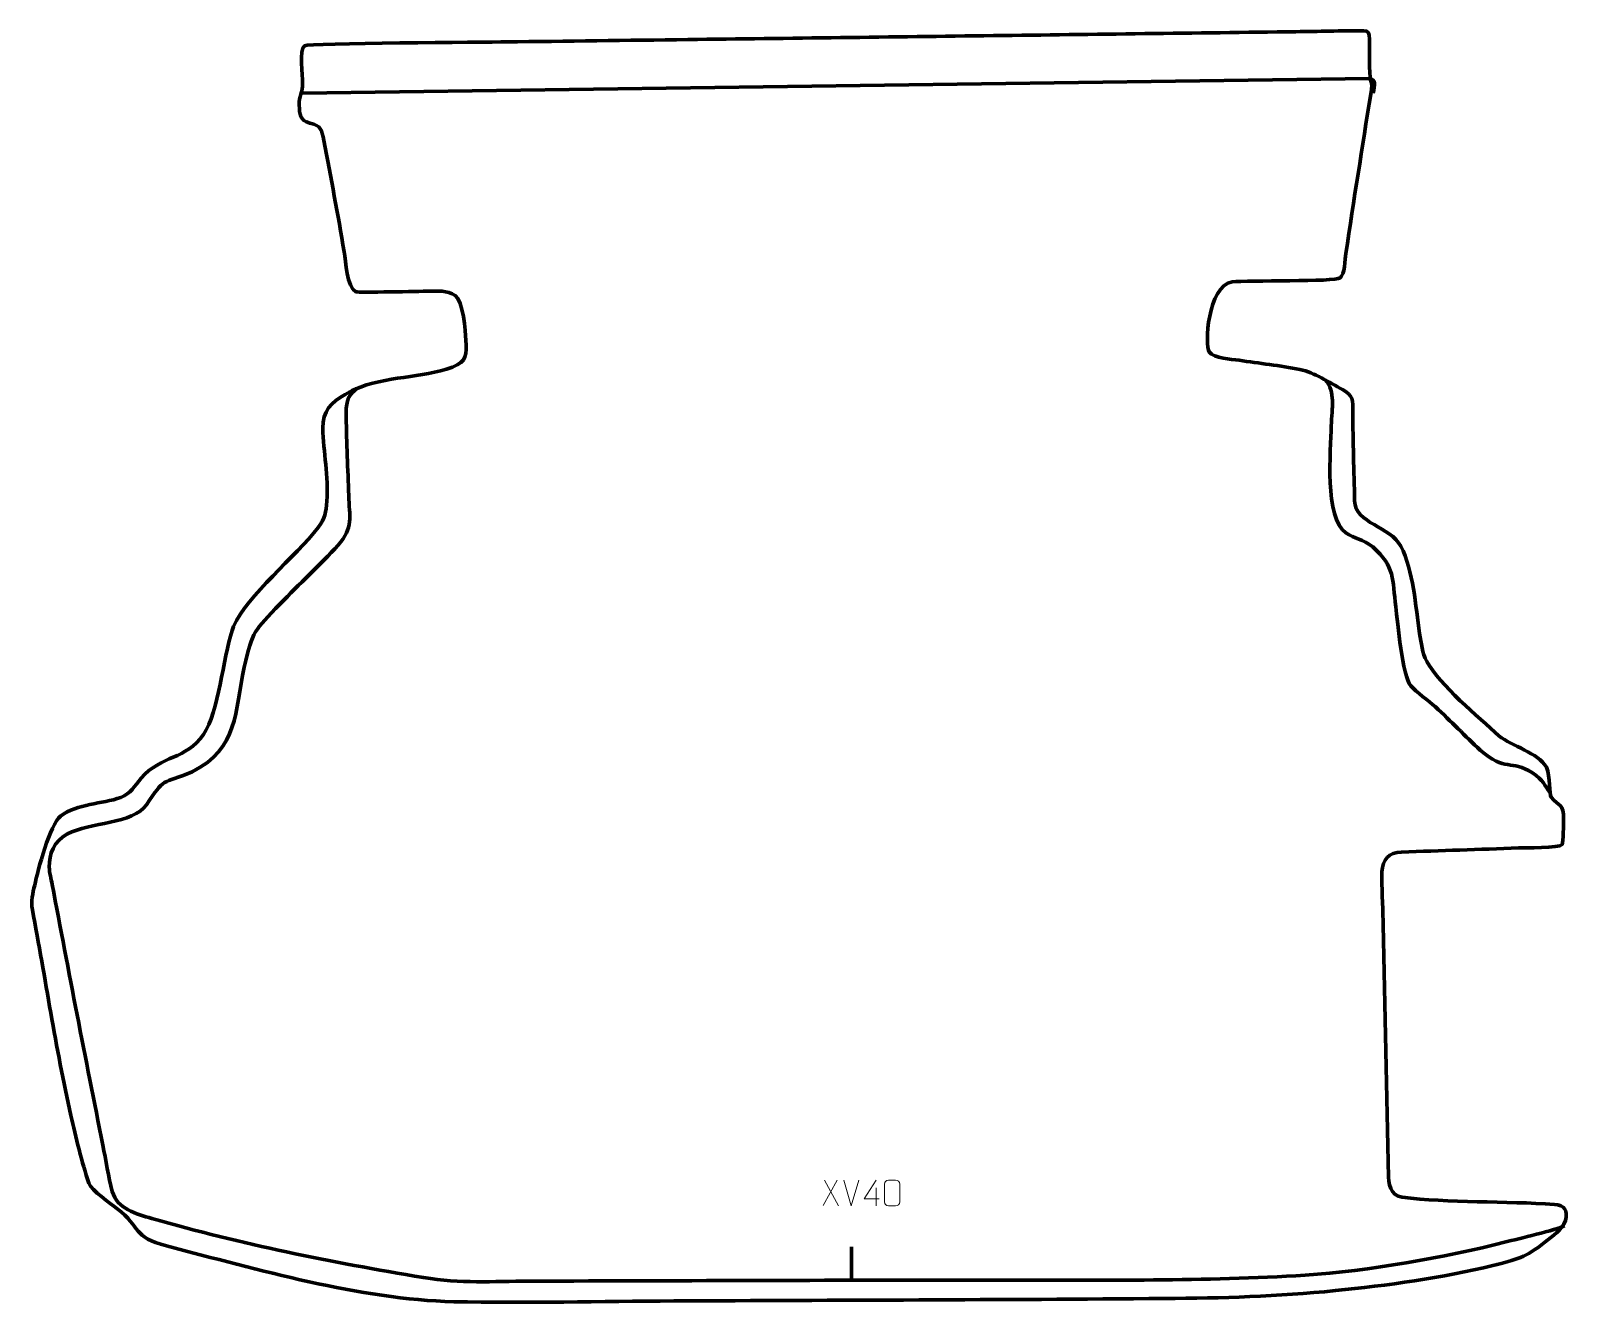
# Model space of a CAD drawing. Header units: millimetres. Extents: x -1710 to -201, y -89 to 1160.
import ezdxf

# ---------------------------------------------------------------- set-up
doc = ezdxf.new("R2010")
doc.units = ezdxf.units.MM
doc.header["$MEASUREMENT"] = 0
doc.layers.add('layer 1', color=7, linetype='Continuous', plot=False)
doc.layers.add('layer 2', color=7, linetype='Continuous')
doc.layers.add('layer 3', color=7, linetype='Continuous')

msp = doc.modelspace()

# ---------------------------------------------------------------- linework, layer by layer
at = {"layer": 'layer 1', "color": 250, "lineweight": 9}
for points in [[(-918.2402, 32.0854), (-918.2402, 32.0854), (-931.9808, 7.1896), (-931.9808, 7.1896)], [(-930.5262, 32.0854), (-930.5262, 32.0854), (-916.7856, 7.1319), (-916.7856, 7.1319)], [(-904.3832, 7.1318), (-904.3832, 7.1318), (-911.705, 32.0854), (-911.705, 32.0854)], [(-897.0613, 32.0854), (-897.0613, 32.0854), (-904.3831, 7.1318), (-904.3831, 7.1318)], [(-879.9165, 24.7863), (-879.9165, 24.7863), (-879.9165, 7.1216), (-879.9165, 7.1216)]]:
    msp.add_open_spline(points, degree=3, dxfattribs=at)
for points, knots in [([(-876.9724, 14.0252), (-876.9724, 14.0252), (-891.7941, 14.0252), (-891.7941, 14.0252), (-891.7941, 14.0252), (-891.7941, 14.0252), (-879.9165, 32.0957), (-879.9165, 32.0957)], [0, 0, 0, 0, 0.333333333, 0.333333333, 0.333333333, 0.333333333, 1, 1, 1, 1]), ([(-867.964, 32.1079), (-865.5979, 32.1079), (-863.2314, 32.1079), (-860.8649, 32.1079), (-860.8649, 32.1079), (-858.8844, 32.1435), (-856.8584, 30.6492), (-856.8313, 28.2071), (-856.8313, 28.2071), (-856.8317, 22.4497), (-856.8317, 16.6919), (-856.8313, 10.9337), (-856.8313, 10.9337), (-856.9734, 8.6061), (-858.6798, 7.1238), (-860.8649, 7.113), (-860.8649, 7.113), (-863.2373, 7.1134), (-865.6097, 7.1134), (-867.9817, 7.113), (-867.9817, 7.113), (-869.9402, 7.0074), (-871.9466, 8.8953), (-871.9352, 10.9163), (-871.9352, 10.9163), (-871.9348, 16.6969), (-871.9348, 22.4772), (-871.9352, 28.257), (-871.9352, 28.257), (-871.9309, 30.399), (-870.1538, 32.1215), (-867.964, 32.1079)], [0, 0, 0, 0, 0.111111111, 0.111111111, 0.111111111, 0.111111111, 0.222222222, 0.222222222, 0.222222222, 0.222222222, 0.333333333, 0.333333333, 0.333333333, 0.333333333, 0.444444444, 0.444444444, 0.444444444, 0.444444444, 0.555555556, 0.555555556, 0.555555556, 0.555555556, 0.666666667, 0.666666667, 0.666666667, 0.666666667, 0.777777778, 0.777777778, 0.777777778, 0.777777778, 1, 1, 1, 1])]:
    msp.add_open_spline(points, degree=3, knots=knots, dxfattribs=at)
at = {"layer": 'layer 2', "color": 140, "lineweight": 158}
for points in [[(-395.9106, 1113.2846), (-395.9106, 1113.2846), (-1442.967, 1099.0003), (-1442.967, 1099.0003)], [(-395.9106, 1113.2846), (-389.0271, 1112.0969), (-390.6426, 1107.727), (-392.2214, 1098.8375)]]:
    msp.add_open_spline(points, degree=3, dxfattribs=at)
for points, knots in [([(-439.2854, 817.7048), (-428.9815, 805.2872), (-432.7885, 790.7066), (-433.2911, 772.3165), (-433.2911, 772.3165), (-433.9391, 748.608), (-440.2948, 681.8272), (-418.9871, 667.4757), (-418.9871, 667.4757), (-410.4376, 661.7174), (-402.6096, 661.6514), (-392.7162, 653.6432), (-392.7162, 653.6432), (-370.4635, 634.1054), (-373.5688, 622.1432), (-370.0458, 594.834), (-370.0458, 594.834), (-368.2007, 579.6386), (-363.7031, 527.06), (-355.3437, 517.4187), (-355.3437, 517.4187), (-349.8835, 511.1213), (-338.0069, 502.7807), (-331.1374, 496.6096), (-331.1374, 496.6096), (-315.8829, 482.74), (-302.0428, 468.0258), (-287.1671, 454.0568), (-287.1671, 454.0568), (-262.1327, 432.7511), (-257.4037, 445.2596), (-235.9081, 431.9664), (-235.9081, 431.9664), (-224.6553, 424.6462), (-224.3255, 419.5239), (-218.5383, 412.4054)], [0, 0, 0, 0, 0.1, 0.1, 0.1, 0.1, 0.2, 0.2, 0.2, 0.2, 0.3, 0.3, 0.3, 0.3, 0.4, 0.4, 0.4, 0.4, 0.5, 0.5, 0.5, 0.5, 0.6, 0.6, 0.6, 0.6, 0.7, 0.7, 0.7, 0.7, 0.8, 0.8, 0.8, 0.8, 1, 1, 1, 1]), ([(-204.3892, -12.639), (-211.781, -16.4646), (-251.1513, -25.6924), (-261.895, -28.3922), (-261.895, -28.3922), (-323.358, -43.8187), (-395.9651, -56.897), (-458.8204, -61.0196), (-458.8204, -61.0196), (-557.3224, -67.3188), (-658.1123, -65.698), (-756.9064, -65.7718), (-756.9064, -65.7718), (-911.2974, -65.89), (-1065.6575, -66.4776), (-1220.0446, -66.8918), (-1220.0446, -66.8918), (-1256.6716, -67.1054), (-1287.5629, -69.4277), (-1324.2851, -63.3384), (-1324.2851, -63.3384), (-1416.5691, -47.8751), (-1501.0772, -31.1484), (-1590.8293, -5.3626), (-1590.8293, -5.3626), (-1605.9792, -0.9681), (-1624.8752, 4.0081), (-1629.5806, 21.1251), (-1629.5806, 21.1251), (-1633.4274, 35.1187), (-1635.9479, 52.1595), (-1638.8805, 66.7072), (-1638.8805, 66.7072), (-1655.9141, 151.7267), (-1672.5395, 237.1543), (-1688.5737, 322.3672), (-1688.5737, 322.3672), (-1689.6579, 328.1295), (-1691.3764, 333.9068), (-1691.4675, 339.387), (-1691.4675, 339.387), (-1691.683, 352.3524), (-1687.3714, 364.6291), (-1673.5236, 371.9899), (-1673.5236, 371.9899), (-1652.0195, 383.4203), (-1608.9426, 381.7549), (-1596.1809, 400.4977), (-1596.1809, 400.4977), (-1577.9437, 427.8735), (-1581.4527, 420.7366), (-1551.346, 432.8492), (-1551.346, 432.8492), (-1505.3065, 456.0569), (-1509.9235, 491.6658), (-1500.0493, 535.7778), (-1500.0493, 535.7778), (-1491.9162, 572.1366), (-1490.3421, 570.6663), (-1464.8039, 597.8985), (-1464.8039, 597.8985), (-1446.4179, 617.261), (-1425.6461, 635.7899), (-1408.0043, 655.4275), (-1408.0043, 655.4275), (-1392.5995, 672.5748), (-1396.9416, 683.1778), (-1397.5767, 704.2198), (-1397.5767, 704.2198), (-1398.3608, 729.803), (-1399.8063, 755.6718), (-1400.0303, 781.2252), (-1400.0303, 781.2252), (-1400.1398, 793.7188), (-1400.1495, 800.7019), (-1389.9564, 808.9691)], [0, 0, 0, 0, 0.05, 0.05, 0.05, 0.05, 0.1, 0.1, 0.1, 0.1, 0.15, 0.15, 0.15, 0.15, 0.2, 0.2, 0.2, 0.2, 0.25, 0.25, 0.25, 0.25, 0.3, 0.3, 0.3, 0.3, 0.35, 0.35, 0.35, 0.35, 0.4, 0.4, 0.4, 0.4, 0.45, 0.45, 0.45, 0.45, 0.5, 0.5, 0.5, 0.5, 0.55, 0.55, 0.55, 0.55, 0.6, 0.6, 0.6, 0.6, 0.65, 0.65, 0.65, 0.65, 0.7, 0.7, 0.7, 0.7, 0.75, 0.75, 0.75, 0.75, 0.8, 0.8, 0.8, 0.8, 0.85, 0.85, 0.85, 0.85, 0.9, 0.9, 0.9, 0.9, 1, 1, 1, 1])]:
    msp.add_open_spline(points, degree=3, knots=knots, dxfattribs=at)
at = {"layer": 'layer 3', "color": 242, "lineweight": 158}
msp.add_open_spline([(-1510.5194, 575.4764), (-1497.3598, 606.2121), (-1449.1341, 644.2811), (-1427.5342, 672.8352), (-1427.5342, 672.8352), (-1420.6442, 682.0401), (-1419.8182, 687.3449), (-1419.0166, 698.7118), (-1419.0166, 698.7118), (-1417.3222, 722.7395), (-1422.361, 746.6076), (-1423.0213, 770.3598), (-1423.0213, 770.3598), (-1423.4803, 786.8681), (-1414.5658, 795.4827), (-1401.0182, 803.3456), (-1401.0182, 803.3456), (-1398.0157, 805.0883), (-1394.9796, 806.6277), (-1391.8648, 808.1528), (-1391.8648, 808.1528), (-1360.4951, 821.9343), (-1326.1383, 818.777), (-1295.8331, 830.1295), (-1295.8331, 830.1295), (-1281.1194, 835.6413), (-1282.0965, 842.8081), (-1282.6352, 856.6256), (-1282.6352, 856.6256), (-1282.9654, 865.0967), (-1285.2322, 895.4349), (-1293.1058, 900.4082), (-1293.1058, 900.4082), (-1301.3324, 905.6043), (-1309.8474, 904.7343), (-1319.0922, 904.6086), (-1319.0922, 904.6086), (-1327.9666, 904.4962), (-1387.7516, 903.0273), (-1390.6159, 904.1071), (-1390.6159, 904.1071), (-1399.584, 908.6858), (-1400.479, 933.8612), (-1402.0694, 943.3964), (-1402.0694, 943.3964), (-1408.1496, 979.5851), (-1415.0536, 1016.3599), (-1422.0372, 1052.4035), (-1422.0372, 1052.4035), (-1424.2126, 1063.6313), (-1424.3721, 1066.5386), (-1435.7303, 1069.5452), (-1435.7303, 1069.5452), (-1445.6858, 1072.6015), (-1445.8414, 1077.4837), (-1446.1516, 1087.3279), (-1446.1516, 1087.3279), (-1446.4196, 1095.8299), (-1442.8217, 1099.7649), (-1442.8706, 1108.9176), (-1442.8706, 1108.9176), (-1443.0232, 1115.681), (-1446.275, 1141.8108), (-1440.8761, 1145.4719), (-1440.8761, 1145.4719), (-1437.0774, 1148.0478), (-1261.0293, 1148.9835), (-1243.2556, 1149.2174), (-1243.2556, 1149.2174), (-1183.7756, 1149.9884), (-1124.2956, 1150.7603), (-1064.8156, 1151.5318), (-1064.8156, 1151.5318), (-964.8492, 1152.8284), (-864.8828, 1154.125), (-764.9163, 1155.4216), (-764.9163, 1155.4216), (-665.9496, 1156.7052), (-566.9828, 1157.9889), (-468.0161, 1159.2725), (-468.0161, 1159.2725), (-445.9919, 1159.5833), (-423.8751, 1160.157), (-401.8577, 1160.189), (-401.8577, 1160.189), (-396.4024, 1160.1969), (-396.0914, 1157.8607), (-395.8364, 1152.0024), (-395.8364, 1152.0024), (-395.5932, 1145.454), (-396.3252, 1116.2662), (-394.8112, 1112.1221), (-394.8112, 1112.1221), (-392.8085, 1106.6403), (-393.7406, 1103.8851), (-394.6583, 1098.0979), (-394.6583, 1098.0979), (-402.8162, 1046.0548), (-411.3379, 993.7587), (-418.9539, 941.6613), (-418.9539, 941.6613), (-419.778, 936.0239), (-420.3761, 920.6195), (-424.5631, 917.557), (-424.5631, 917.557), (-429.6975, 913.8015), (-515.7829, 915.2532), (-530.5142, 913.8407), (-530.5142, 913.8407), (-555.1706, 909.3804), (-557.3957, 851.1875), (-553.1964, 845.0898), (-553.1964, 845.0898), (-547.8319, 838.7696), (-532.0175, 838.041), (-523.8688, 836.7963), (-523.8688, 836.7963), (-504.1943, 833.8304), (-483.5687, 831.6117), (-464.1344, 827.8318), (-464.1344, 827.8318), (-449.7771, 824.7669), (-435.4154, 815.1847), (-422.4753, 808.017), (-422.4753, 808.017), (-411.5066, 801.9413), (-412.2521, 797.7793), (-412.1932, 785.9426), (-412.1932, 785.9426), (-412.0143, 757.005), (-411.1273, 727.9424), (-410.4352, 699.0018), (-410.4352, 699.0018), (-409.8946, 676.3959), (-375.3341, 673.9175), (-365.1041, 654.2671), (-365.1041, 654.2671), (-352.6896, 630.3524), (-350.6736, 595.5067), (-346.6165, 568.6623), (-346.6165, 568.6623), (-345.2061, 559.33), (-344.0341, 549.6152), (-339.591, 541.1748), (-339.591, 541.1748), (-327.1252, 518.3594), (-289.0506, 486.6663), (-268.8178, 468.3479), (-268.8178, 468.3479), (-255.5354, 457.6303), (-230.5941, 451.9159), (-222.2122, 437.3587), (-222.2122, 437.3587), (-218.3045, 428.2847), (-219.2836, 410.946), (-217.6943, 408.138), (-217.6943, 408.138), (-209.9524, 398.5681), (-205.1057, 402.3735), (-205.3986, 386.2192), (-205.3986, 386.2192), (-205.4668, 382.4579), (-205.4218, 363.967), (-206.8408, 361.6047), (-206.8408, 361.6047), (-209.1376, 357.7812), (-244.036, 358.4134), (-249.682, 358.2177), (-249.682, 358.2177), (-287.9543, 356.8389), (-326.1544, 355.4739), (-364.4318, 354.1894), (-364.4318, 354.1894), (-376.615, 353.7805), (-383.111, 346.8473), (-383.5618, 334.7866), (-383.5618, 334.7866), (-384.0468, 319.289), (-382.8145, 302.3016), (-382.4876, 286.5765), (-382.4876, 286.5765), (-380.7642, 203.9786), (-378.9927, 121.3839), (-377.283, 38.7851), (-377.283, 38.7851), (-377.0816, 29.0567), (-375.5904, 17.0127), (-363.8673, 15.5092), (-363.8673, 15.5092), (-319.1575, 9.7756), (-261.5818, 11.7261), (-214.427, 8.4394), (-214.427, 8.4394), (-204.248, 7.7299), (-200.7837, 2.3497), (-203.6101, -7.5143), (-203.6101, -7.5143), (-206.84, -16.9836), (-216.035, -22.2541), (-223.6581, -28.5456), (-223.6581, -28.5456), (-242.91, -44.296), (-251.2324, -45.4762), (-274.9389, -51.5087), (-274.9389, -51.5087), (-323.2866, -63.7276), (-379.4646, -71.172), (-429.2296, -76.2195), (-429.2296, -76.2195), (-486.2679, -81.9674), (-540.08, -83.5406), (-597.2909, -83.9686), (-597.2909, -83.9686), (-757.7563, -85.1651), (-918.1319, -85.6281), (-1078.5908, -86.3235), (-1078.5908, -86.3235), (-1150.3612, -86.6459), (-1222.7314, -88.5835), (-1294.4302, -87.0614), (-1294.4302, -87.0614), (-1387.2184, -84.7417), (-1486.4547, -55.4692), (-1576.2614, -32.3857), (-1576.2614, -32.3857), (-1609.9341, -23.7306), (-1600.8453, -14.3602), (-1625.127, 4.4537), (-1625.127, 4.4537), (-1631.6889, 9.5379), (-1649.9928, 21.9999), (-1652.5276, 29.3103), (-1652.5276, 29.3103), (-1659.5002, 49.419), (-1665.5188, 74.6714), (-1670.2484, 95.5508), (-1670.2484, 95.5508), (-1685.2512, 162.4122), (-1695.2196, 230.3444), (-1708.0307, 297.6618), (-1708.0307, 297.6618), (-1709.6199, 306.0122), (-1707.6109, 313.5894), (-1705.756, 321.8557), (-1705.756, 321.8557), (-1702.4879, 336.1961), (-1690.9836, 381.1858), (-1680.4308, 389.4667), (-1680.4308, 389.4667), (-1663.3967, 402.1308), (-1640.0138, 401.0023), (-1621.3068, 407.8382), (-1621.3068, 407.8382), (-1611.3651, 411.4711), (-1608.0487, 418.7429), (-1601.3357, 426.6693), (-1601.3357, 426.6693), (-1581.1779, 449.6569), (-1557.5205, 444.3701), (-1540.1379, 469.6717), (-1540.1379, 469.6717), (-1524.8871, 491.8703), (-1521.1365, 544.1466), (-1511.9371, 571.6318), (-1511.9371, 571.6318), (-1511.4956, 572.9509), (-1511.0321, 574.1852), (-1510.5194, 575.4764)], degree=3, knots=[0, 0, 0, 0, 0.014705882, 0.014705882, 0.014705882, 0.014705882, 0.029411765, 0.029411765, 0.029411765, 0.029411765, 0.044117647, 0.044117647, 0.044117647, 0.044117647, 0.058823529, 0.058823529, 0.058823529, 0.058823529, 0.073529412, 0.073529412, 0.073529412, 0.073529412, 0.088235294, 0.088235294, 0.088235294, 0.088235294, 0.102941176, 0.102941176, 0.102941176, 0.102941176, 0.117647059, 0.117647059, 0.117647059, 0.117647059, 0.132352941, 0.132352941, 0.132352941, 0.132352941, 0.147058824, 0.147058824, 0.147058824, 0.147058824, 0.161764706, 0.161764706, 0.161764706, 0.161764706, 0.176470588, 0.176470588, 0.176470588, 0.176470588, 0.191176471, 0.191176471, 0.191176471, 0.191176471, 0.205882353, 0.205882353, 0.205882353, 0.205882353, 0.220588235, 0.220588235, 0.220588235, 0.220588235, 0.235294118, 0.235294118, 0.235294118, 0.235294118, 0.25, 0.25, 0.25, 0.25, 0.264705882, 0.264705882, 0.264705882, 0.264705882, 0.279411765, 0.279411765, 0.279411765, 0.279411765, 0.294117647, 0.294117647, 0.294117647, 0.294117647, 0.308823529, 0.308823529, 0.308823529, 0.308823529, 0.323529412, 0.323529412, 0.323529412, 0.323529412, 0.338235294, 0.338235294, 0.338235294, 0.338235294, 0.352941176, 0.352941176, 0.352941176, 0.352941176, 0.367647059, 0.367647059, 0.367647059, 0.367647059, 0.382352941, 0.382352941, 0.382352941, 0.382352941, 0.397058824, 0.397058824, 0.397058824, 0.397058824, 0.411764706, 0.411764706, 0.411764706, 0.411764706, 0.426470588, 0.426470588, 0.426470588, 0.426470588, 0.441176471, 0.441176471, 0.441176471, 0.441176471, 0.455882353, 0.455882353, 0.455882353, 0.455882353, 0.470588235, 0.470588235, 0.470588235, 0.470588235, 0.485294118, 0.485294118, 0.485294118, 0.485294118, 0.5, 0.5, 0.5, 0.5, 0.514705882, 0.514705882, 0.514705882, 0.514705882, 0.529411765, 0.529411765, 0.529411765, 0.529411765, 0.544117647, 0.544117647, 0.544117647, 0.544117647, 0.558823529, 0.558823529, 0.558823529, 0.558823529, 0.573529412, 0.573529412, 0.573529412, 0.573529412, 0.588235294, 0.588235294, 0.588235294, 0.588235294, 0.602941176, 0.602941176, 0.602941176, 0.602941176, 0.617647059, 0.617647059, 0.617647059, 0.617647059, 0.632352941, 0.632352941, 0.632352941, 0.632352941, 0.647058824, 0.647058824, 0.647058824, 0.647058824, 0.661764706, 0.661764706, 0.661764706, 0.661764706, 0.676470588, 0.676470588, 0.676470588, 0.676470588, 0.691176471, 0.691176471, 0.691176471, 0.691176471, 0.705882353, 0.705882353, 0.705882353, 0.705882353, 0.720588235, 0.720588235, 0.720588235, 0.720588235, 0.735294118, 0.735294118, 0.735294118, 0.735294118, 0.75, 0.75, 0.75, 0.75, 0.764705882, 0.764705882, 0.764705882, 0.764705882, 0.779411765, 0.779411765, 0.779411765, 0.779411765, 0.794117647, 0.794117647, 0.794117647, 0.794117647, 0.808823529, 0.808823529, 0.808823529, 0.808823529, 0.823529412, 0.823529412, 0.823529412, 0.823529412, 0.838235294, 0.838235294, 0.838235294, 0.838235294, 0.852941176, 0.852941176, 0.852941176, 0.852941176, 0.867647059, 0.867647059, 0.867647059, 0.867647059, 0.882352941, 0.882352941, 0.882352941, 0.882352941, 0.897058824, 0.897058824, 0.897058824, 0.897058824, 0.911764706, 0.911764706, 0.911764706, 0.911764706, 0.926470588, 0.926470588, 0.926470588, 0.926470588, 0.941176471, 0.941176471, 0.941176471, 0.941176471, 0.955882353, 0.955882353, 0.955882353, 0.955882353, 0.970588235, 0.970588235, 0.970588235, 0.970588235, 1, 1, 1, 1], dxfattribs=at)
at = {"layer": 'layer 3', "color": 140, "lineweight": 158}
msp.add_open_spline([(-904.0251, -66.0059), (-904.0251, -66.0059), (-904.0302, -33.0702), (-904.0302, -33.0702)], degree=3, dxfattribs=at)

doc.saveas('drawing.dxf')
